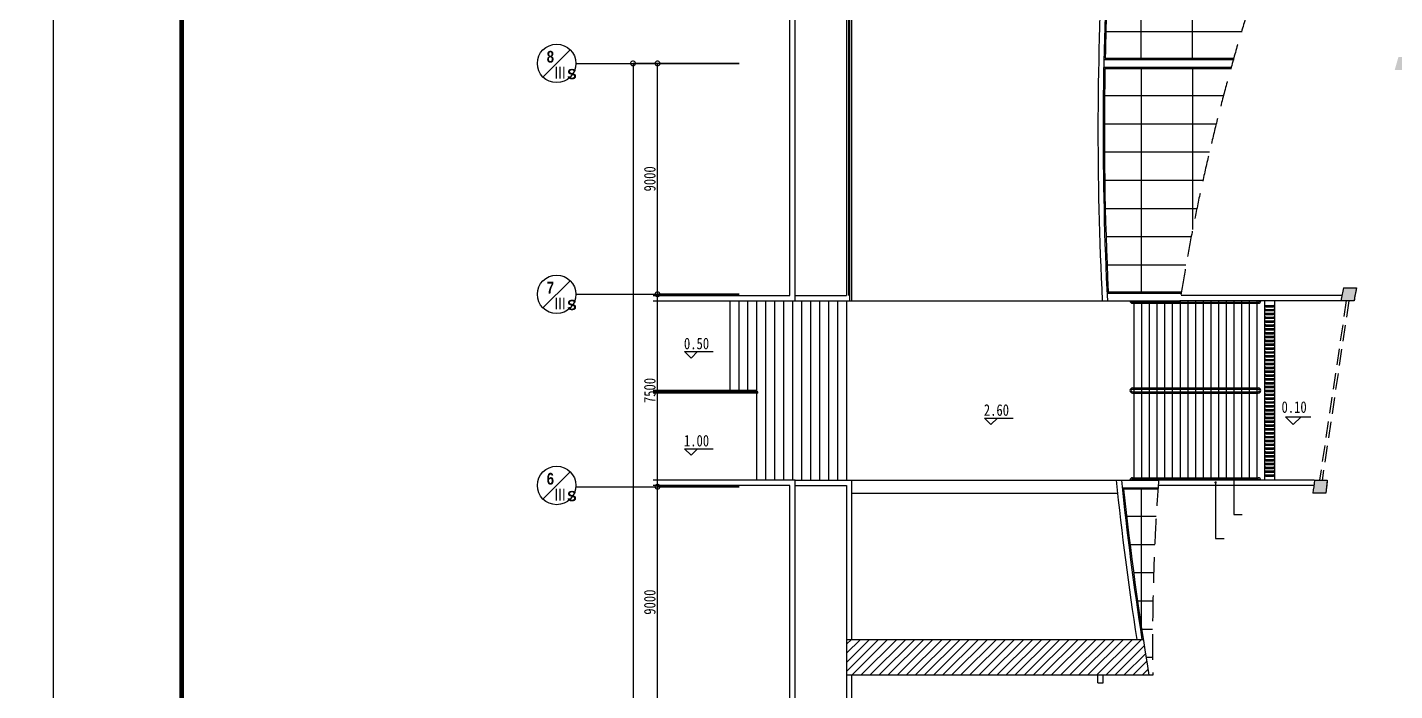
# Model space of a CAD drawing. Extents: x 23317406 to 24383751, y 42324270 to 43451021.
# Drawn here: x 23898647 to 23951936, y 43337428 to 43363284 of the extents above; entities that cross this region are included whole.
import ezdxf

# ---------------------------------------------------------------- set-up
doc = ezdxf.new("R2010")
doc.units = 0
doc.header["$MEASUREMENT"] = 0
doc.linetypes.add('DASHED', pattern=[0.75, 0.5, -0.25])
doc.linetypes.add('HIDDEN', pattern=[9.525, 6.35, -3.175])
doc.layers.get('0').update_dxf_attribs({"linetype": 'CONTINUOUS'})
doc.layers.get('DEFPOINTS').update_dxf_attribs({"linetype": 'CONTINUOUS'})
for name, color, linetype in [('FRAME', 7, 'CONTINUOUS'), ('墙', 7, 'CONTINUOUS'), ('柱填充', 8, 'CONTINUOUS'), ('柱形', 7, 'CONTINUOUS'), ('标注', 7, 'CONTINUOUS'), ('栏杆', 146, 'CONTINUOUS'), ('楼梯', 5, 'CONTINUOUS'), ('汉字', 7, 'CONTINUOUS'), ('辅助件', 9, 'CONTINUOUS'), ('边界', 9, 'CONTINUOUS'), ('门窗', 7, 'CONTINUOUS')]:
    doc.layers.add(name, color=color, linetype=linetype)
doc.styles.add('Q1', font='SimSun.ttf', dxfattribs={"width": 0.8, "height": 450})
doc.styles.add('Q200', font='SimSun.ttf', dxfattribs={"width": 0.8, "height": 450})
doc.styles.add('T-SG-01$0$Arial', font='ARIALBD.TTF')
doc.dimstyles.new('Q2', dxfattribs={"dimscale": 150, "dimtxt": 2.5, "dimasz": 2.5, "dimexe": 0, "dimexo": 0, "dimgap": 0.5, "dimtad": 1, "dimdec": 4, "dimdsep": 46, "dimtxsty": 'Q200', "dimblk1": 'DOTSMALL', "dimblk2": 'DOTSMALL', "dimsah": 1, "dimcen": 2.5, "dimadec": 0, "dimazin": 0, "dimtfac": 1, "dimtdec": 3, "dimtmove": 2, "dimatfit": 3, "dimldrblk": 'DOTSMALL', "dimfxl": 1, "dimtolj": 1, "dimtzin": 10, "dimarcsym": 0})

# ---------------------------------------------------------------- blocks, each defined once
blk = doc.blocks.new('_DOTSMALL')
at = {"color": 0, "linetype": 'ByBlock', "const_width": 0.5}
blk.add_lwpolyline([(-0.0625, 0, 1), (0.0625, 0, 1)], format="xyb", close=True, dxfattribs=at)
blk = doc.blocks.new('*D47')
at = {"color": 0, "linetype": 'ByBlock'}
for p, q in [((23926388, 43345378), (23923207, 43345378)), ((23923207, 43336378), (23923207, 43345378)), ((23926388, 43336378), (23923207, 43336378))]:
    blk.add_line(p, q, dxfattribs=at)
at = {"layer": 'DEFPOINTS', "color": 0, "linetype": 'ByBlock'}
for p in [(23923207, 43345378), (23926388, 43345378), (23926388, 43336378)]:
    blk.add_point(p, dxfattribs=at)
at = {"color": 0, "linetype": 'ByBlock', "xscale": 375, "yscale": 375, "zscale": 375}
for p, rotation in [((23923207, 43345378), 90), ((23923207, 43336378), 270)]:
    blk.add_blockref('_DOTSMALL', p, dxfattribs=dict(at, rotation=rotation))
at = {"color": 0, "linetype": 'ByBlock', "insert": (23922907, 43340878), "char_height": 450, "attachment_point": 5, "rotation": 90, "style": 'Q200'}
blk.add_mtext('\\A1;9000', dxfattribs=at)
blk = doc.blocks.new('*D46')
at = {"color": 0, "linetype": 'ByBlock'}
for p, q in [((23926388, 43352878), (23923207, 43352878)), ((23923207, 43345378), (23923207, 43352878)), ((23926388, 43345378), (23923207, 43345378))]:
    blk.add_line(p, q, dxfattribs=at)
at = {"layer": 'DEFPOINTS', "color": 0, "linetype": 'ByBlock'}
for p in [(23923207, 43352878), (23926388, 43352878), (23926388, 43345378)]:
    blk.add_point(p, dxfattribs=at)
at = {"color": 0, "linetype": 'ByBlock', "xscale": 375, "yscale": 375, "zscale": 375}
for p, rotation in [((23923207, 43352878), 90), ((23923207, 43345378), 270)]:
    blk.add_blockref('_DOTSMALL', p, dxfattribs=dict(at, rotation=rotation))
at = {"color": 0, "linetype": 'ByBlock', "insert": (23922907, 43349128), "char_height": 450, "attachment_point": 5, "rotation": 90, "style": 'Q200'}
blk.add_mtext('\\A1;7500', dxfattribs=at)
blk = doc.blocks.new('*D45')
at = {"color": 0, "linetype": 'ByBlock'}
for p, q in [((23926388, 43361878), (23923207, 43361878)), ((23923207, 43352878), (23923207, 43361878)), ((23926388, 43352878), (23923207, 43352878))]:
    blk.add_line(p, q, dxfattribs=at)
at = {"layer": 'DEFPOINTS', "color": 0, "linetype": 'ByBlock'}
for p in [(23923207, 43361878), (23926388, 43361878), (23926388, 43352878)]:
    blk.add_point(p, dxfattribs=at)
at = {"color": 0, "linetype": 'ByBlock', "xscale": 375, "yscale": 375, "zscale": 375}
for p, rotation in [((23923207, 43361878), 90), ((23923207, 43352878), 270)]:
    blk.add_blockref('_DOTSMALL', p, dxfattribs=dict(at, rotation=rotation))
at = {"color": 0, "linetype": 'ByBlock', "insert": (23922907, 43357378), "char_height": 450, "attachment_point": 5, "rotation": 90, "style": 'Q200'}
blk.add_mtext('\\A1;9000', dxfattribs=at)
blk = doc.blocks.new('*D44')
at = {"color": 0, "linetype": 'ByBlock'}
for p, q in [((23926388, 43361878), (23922252, 43361878)), ((23922252, 43361878), (23922252, 43303548)), ((23926388, 43303548), (23922252, 43303548))]:
    blk.add_line(p, q, dxfattribs=at)
at = {"layer": 'DEFPOINTS', "color": 0, "linetype": 'ByBlock'}
for p in [(23926388, 43361878), (23922252, 43303548), (23926388, 43303548)]:
    blk.add_point(p, dxfattribs=at)
at = {"color": 0, "linetype": 'ByBlock', "xscale": 375, "yscale": 375, "zscale": 375}
for p, rotation in [((23922252, 43361878), 90), ((23922252, 43303548), 270)]:
    blk.add_blockref('_DOTSMALL', p, dxfattribs=dict(at, rotation=rotation))
at = {"color": 0, "linetype": 'ByBlock', "insert": (23921952, 43332713), "char_height": 450, "attachment_point": 5, "rotation": 90, "style": 'Q200'}
blk.add_mtext('\\A1;58330', dxfattribs=at)

msp = doc.modelspace()

# ---------------------------------------------------------------- hatches: boundary and pattern name
at = {"layer": '柱填充'}
h = msp.add_hatch(color=256, dxfattribs=at)
edge = h.paths.add_edge_path()
edge.add_arc((24040517.58419, 43336674.77885), 92025.45983, 163.9432755902, 164.2669556188)
edge.add_line((23951939.81017, 43361627.99921), (23952459.42502, 43361627.99921))
edge.add_arc((24048184.17262, 43334479.83773), 99499.99987, 163.8668214463, 164.1663184066, ccw=False)
edge.add_line((23952602.64123, 43362127.99921), (23952082.19065, 43362127.99921))
edge = h.paths.add_edge_path()
edge.add_arc((24048184.13997, 43334479.93656), 99999.99993, 169.2525320596, 169.5439864628)
edge.add_line((23949844.68788, 43352627.99841), (23950353.22552, 43352627.99841))
edge.add_arc((24048184.17323, 43334479.83681), 99500.00049, 169.1978188357, 169.4907896053, ccw=False)
edge.add_line((23950447.30113, 43353127.99841), (23949938.27606, 43353127.99841))
edge = h.paths.add_edge_path()
edge.add_arc((24048184.1405, 43334479.9365), 100000.00046, 173.5993262189, 173.8875219579)
edge.add_line((23948752.66223, 43345127.99841), (23949255.57902, 43345127.99841))
edge.add_arc((24048184.17304, 43334479.83687), 99500.0003, 173.5669687883, 173.8566303231, ccw=False)
edge.add_line((23949310.67531, 43345627.99841), (23948807.47921, 43345627.99841))
edge = h.paths.add_edge_path()
edge.add_arc((24048184.13971, 43334339.93736), 99999.99967, 178.688922707, 178.9754614203)
edge.add_line((23948200.12714, 43336127.99921), (23948700.20749, 43336127.99921))
edge.add_arc((24048184.13975, 43334339.93736), 99499.99971, 178.6823332201, 178.9703124323, ccw=False)
edge.add_line((23948710.45119, 43336627.99921), (23948210.3196, 43336627.99921))
h = msp.add_hatch(dxfattribs=at)
h.set_pattern_fill('ANSI31', color=256, scale=2000, style=0)
h.paths.add_polyline_path([(23942357.3874, 43338028, -0.002717763), (23942134.54038, 43339428.00079), (23935702.39945, 43339428.00079), (23935702.39945, 43338028)])
h.paths.add_polyline_path([(23930570, 43338028), (23930820, 43338028), (23930820, 43339428.00079), (23930570, 43339428.00079)])
h.paths.add_polyline_path([(23930820, 43339428.00079), (23930820, 43338028), (23935702.39945, 43338028), (23935702.39945, 43339428.00079)])

# ---------------------------------------------------------------- linework, layer by layer
at = {"color": 2}
for p, q in [((23919804.60072, 43362408.3293), (23918743.94054, 43361347.66913)), ((23919804.60072, 43353408.3293), (23918743.94054, 43352347.66913)), ((23919804.60072, 43345958.32929), (23918743.94054, 43344897.66911))]:
    msp.add_line(p, q, dxfattribs=at)
for p, q in [((23920024.27063, 43361877.99921), (23926387.50773, 43361877.99921)), ((23920024.27063, 43352877.99921), (23926387.50773, 43352877.99921)), ((23920024.27063, 43345377.99921), (23926387.50773, 43345377.99921))]:
    msp.add_line(p, q)
for centre in [(23919274.27063, 43361877.99921), (23919274.27063, 43352877.99921), (23919274.27063, 43345427.9992)]:
    msp.add_circle(centre, 750, dxfattribs=at)
at = {"layer": 'FRAME'}
msp.add_lwpolyline([(23899660.94955, 43282820.72709), (23899660.94955, 43451020.72709), (24137460.94955, 43451020.72709), (24137460.94955, 43282820.72709)], close=True, dxfattribs=at)
at = {"layer": 'FRAME', "const_width": 180}
msp.add_lwpolyline([(23904660.94955, 43284820.72709), (23904660.94955, 43449020.72709), (24135460.94955, 43449020.72709), (24135460.94955, 43284820.72709)], close=True, dxfattribs=at)
at = {"layer": '墙', "ltscale": 1500}
for p, q in [((23940596.74366, 43361727.99921), (23945564.02789, 43361727.99921)), ((23940602.84136, 43362027.99921), (23945648.44213, 43362027.99921)), ((23949864.32905, 43352627.9992), (23943564.21613, 43352627.9992)), ((23949901.76421, 43352827.9992), (23943613.38879, 43352827.9992)), ((23948774.28362, 43345427.99923), (23942713.66132, 43345427.99923)), ((23948796.31217, 43345627.99923), (23942728.27946, 43345627.99923))]:
    msp.add_line(p, q, dxfattribs=at)
at = {"layer": '墙'}
for p, q in [((23942510.68636, 43338028), (23930570, 43338028)), ((23930570, 43338028), (23930570, 43336627.99921)), ((23930770, 43338028), (23930770, 43336627.99921)), ((23940370, 43337727.99921), (23940370, 43338028)), ((23940370, 43337727.99921), (23940570, 43337727.99921)), ((23940570, 43337727.99921), (23940570, 43338028))]:
    msp.add_line(p, q, dxfattribs=at)
at = {"layer": '墙', "ltscale": 5000}
for start, end in [(67.1172342395, 67.1172342395), (66.2587266313, 66.2587266313), (64.4772342395, 64.4772342395), (64.9387266313, 64.9387266313)]:
    msp.add_arc((23850578.58196, 42857442.58139), 533172.67138, start, end, dxfattribs=at)
at = {"layer": '墙'}
for centre, start, end in [((23850634.74669, 42857737.27781), 79.4743453394, 79.4743453394), ((23850639.30178, 42857736.37231), 78.1227654233, 78.1227654233), ((23850644.55659, 42857735.23786), 77.5606287088, 77.5606287088), ((23850649.0789, 42857734.18074), 76.2090487927, 76.2090487927)]:
    msp.add_arc(centre, 530172.67138, start, end, dxfattribs=at)
at = {"layer": '柱形'}
for p, q in [((23940594.8645, 43361727.99921), (23945536.1594, 43361727.99921)), ((23940605.02734, 43362027.99921), (23945676.85028, 43362027.99921)), ((23940715.41354, 43352927.9992), (23943646.58824, 43352927.9992)), ((23940739.77646, 43352627.9992), (23943564.21613, 43352627.9992)), ((23950353.22552, 43352627.99841), (23949844.68788, 43352627.99841)), ((23949938.27606, 43353127.99841), (23950447.30113, 43353127.99841)), ((23949938.27606, 43353127.99841), (23949938.27606, 43353127.99841)), ((23941283.50101, 43345627.9992), (23942728.27945, 43345627.9992)), ((23941315.296, 43345327.99841), (23942706.53419, 43345327.99841)), ((23948807.47921, 43345627.99841), (23949310.67531, 43345627.99841)), ((23948807.47921, 43345627.99841), (23948807.47921, 43345627.99841)), ((23949255.57902, 43345127.99841), (23948752.66223, 43345127.99841))]:
    msp.add_line(p, q, dxfattribs=at)
for centre, radius, start, end in [((24048184.13997, 43334479.93656), 99999.99993, 169.2525320596, 169.5439864628), ((24048184.17323, 43334479.83681), 99500.00049, 169.1978188357, 169.4907896053), ((24048184.1405, 43334479.9365), 100000.00046, 173.5993262189, 173.8875219579), ((24048184.17304, 43334479.83687), 99500.0003, 173.5669687883, 173.8566303231)]:
    msp.add_arc(centre, radius, start, end, dxfattribs=at)
at = {"layer": '栏杆'}
for p, q in [((23930645, 43394649.01516), (23930645, 43352827.99841)), ((23930695, 43394649.01516), (23930695, 43352627.99841)), ((23941720, 43352577.9992), (23946620, 43352577.9992)), ((23941720, 43352527.9992), (23946620, 43352527.9992)), ((23927120.00026, 43349077.99922), (23923035.64324, 43349077.99922)), ((23927120.00026, 43349027.99922), (23923035.64324, 43349027.99922)), ((23927119.99998, 43349027.99922), (23927119.99998, 43349077.99922)), ((23941720, 43349227.9992), (23946620, 43349227.9992)), ((23941720, 43349177.9992), (23946620, 43349177.9992)), ((23941720, 43349077.9992), (23946620, 43349077.9992)), ((23941720, 43349027.9992), (23946620, 43349027.9992)), ((23941720, 43345727.99923), (23946620, 43345727.99923)), ((23941720, 43345677.99923), (23946620, 43345677.99923))]:
    msp.add_line(p, q, dxfattribs=at)
for centre, radius, start, end in [((23941720, 43352627.9992), 100, 180, 270), ((23941720, 43352627.9992), 50, 180, 270), ((23946620, 43352627.9992), 50, 270, 0), ((23946620, 43352627.9992), 100, 270, 0), ((23941720, 43349127.9992), 100, 90, 270), ((23941720, 43349127.9992), 50, 90, 270), ((23946620, 43349127.9992), 100, 270, 90), ((23946620, 43349127.9992), 50, 270, 90), ((23941720, 43345627.99923), 100, 90, 180.00001842), ((23941720, 43345627.99923), 50, 90, 180.00003684), ((23946620, 43345627.99923), 100, 0, 90), ((23946620, 43345627.99923), 50, 0, 90)]:
    msp.add_arc(centre, radius, start, end, dxfattribs=at)
at = {"layer": '楼梯'}
for p, q in [((23926019.99998, 43352627.99841), (23926019.99999, 43349127.99922)), ((23926369.99998, 43352627.99841), (23926369.99999, 43349127.99922)), ((23926719.99998, 43352627.99841), (23926719.99999, 43349127.99922)), ((23927069.99998, 43352627.99842), (23927069.99999, 43349077.99922)), ((23927419.99998, 43352627.99841), (23927420, 43345627.99841)), ((23927769.99998, 43352627.99841), (23927770, 43345627.99841)), ((23928119.99998, 43352627.99841), (23928120, 43345627.99841)), ((23928469.99998, 43352627.99841), (23928470, 43345627.99841)), ((23928819.99998, 43352627.99842), (23928820, 43345627.99842)), ((23929169.99998, 43352627.99841), (23929170, 43345627.99841)), ((23929519.99998, 43352627.99841), (23929520, 43345627.99841)), ((23929869.99998, 43352627.99841), (23929870, 43345627.99841)), ((23930219.99998, 43352627.99842), (23930220, 43345627.99842)), ((23930569.99998, 43352627.99842), (23930570, 43345627.99842)), ((23930770, 43352627.9992), (23940739.77646, 43352627.9992)), ((23941770, 43352627.9992), (23941770, 43352577.9992)), ((23942070, 43352627.9992), (23942070, 43352577.9992)), ((23942370, 43352627.9992), (23942370, 43352577.9992)), ((23942670, 43352627.9992), (23942670, 43352577.9992)), ((23942970, 43352627.9992), (23942970, 43352577.9992)), ((23943270, 43352627.9992), (23943270, 43352577.9992)), ((23943570, 43352627.9992), (23943570, 43352577.9992)), ((23943870, 43352627.9992), (23943870, 43352577.9992)), ((23944170, 43352627.9992), (23944170, 43352577.9992)), ((23944470, 43352627.9992), (23944470, 43352577.9992)), ((23944770, 43352627.9992), (23944770, 43352577.9992)), ((23945070, 43352627.9992), (23945070, 43352577.9992)), ((23945370, 43352627.9992), (23945370, 43352577.9992)), ((23945670, 43352627.9992), (23945670, 43352577.9992)), ((23945970, 43352627.9992), (23945970, 43352577.9992)), ((23946270, 43352627.9992), (23946270, 43352577.9992)), ((23946570, 43352627.9992), (23946570, 43352577.9992)), ((23941770, 43352527.9992), (23941770, 43349227.9992)), ((23942070, 43352527.9992), (23942070, 43349227.9992)), ((23942370, 43352527.9992), (23942370, 43349227.9992)), ((23942670, 43352527.9992), (23942670, 43349227.9992)), ((23942970, 43352527.9992), (23942970, 43349227.9992)), ((23943270, 43352527.9992), (23943270, 43349227.9992)), ((23943570, 43352527.9992), (23943570, 43349227.9992)), ((23943870, 43352527.9992), (23943870, 43349227.9992)), ((23944170, 43352527.9992), (23944170, 43349227.9992)), ((23944470, 43352527.9992), (23944470, 43349227.9992)), ((23944770, 43352527.9992), (23944770, 43349227.9992)), ((23945070, 43352527.9992), (23945070, 43349227.9992)), ((23945370, 43352527.9992), (23945370, 43349227.9992)), ((23945670, 43352527.9992), (23945670, 43349227.9992)), ((23945970, 43352527.9992), (23945970, 43349227.9992)), ((23946270, 43352527.9992), (23946270, 43349227.9992)), ((23946570, 43352527.9992), (23946570, 43349227.9992)), ((23927069.99999, 43349027.99922), (23927070, 43345627.99842)), ((23941770, 43349177.9992), (23941770, 43349077.9992)), ((23941770, 43349027.9992), (23941770, 43345727.99923)), ((23942070, 43349177.9992), (23942070, 43349077.9992)), ((23942070, 43349027.9992), (23942070, 43345727.99923)), ((23942370, 43349177.9992), (23942370, 43349077.9992)), ((23942370, 43349027.9992), (23942370, 43345727.99923)), ((23942670, 43349177.9992), (23942670, 43349077.9992)), ((23942670, 43349027.9992), (23942670, 43345727.99923)), ((23942970, 43349177.9992), (23942970, 43349077.9992)), ((23942970, 43349027.9992), (23942970, 43345727.99923)), ((23943270, 43349177.9992), (23943270, 43349077.9992)), ((23943270, 43349027.9992), (23943270, 43345727.99923)), ((23943570, 43349177.9992), (23943570, 43349077.9992)), ((23943570, 43349027.9992), (23943570, 43345727.99923)), ((23943870, 43349177.9992), (23943870, 43349077.9992)), ((23943870, 43349027.9992), (23943870, 43345727.99923)), ((23944170, 43349177.9992), (23944170, 43349077.9992)), ((23944170, 43349027.9992), (23944170, 43345727.99923)), ((23944470, 43349177.9992), (23944470, 43349077.9992)), ((23944470, 43349027.9992), (23944470, 43345727.99923)), ((23944770, 43349177.9992), (23944770, 43349077.9992)), ((23944770, 43349027.9992), (23944770, 43345727.99923)), ((23945070, 43349177.9992), (23945070, 43349077.9992)), ((23945070, 43349027.9992), (23945070, 43345727.99923)), ((23945370, 43349177.9992), (23945370, 43349077.9992)), ((23945370, 43349027.9992), (23945370, 43345727.99923)), ((23945670, 43349177.9992), (23945670, 43349077.9992)), ((23945670, 43349027.9992), (23945670, 43345727.99923)), ((23945970, 43349177.9992), (23945970, 43349077.9992)), ((23945970, 43349027.9992), (23945970, 43345727.99923)), ((23946270, 43349177.9992), (23946270, 43349077.9992)), ((23946270, 43349027.9992), (23946270, 43345727.99923)), ((23946570, 43349177.9992), (23946570, 43349077.9992)), ((23946570, 43349027.9992), (23946570, 43345727.99923)), ((23941770, 43345677.99923), (23941770, 43345627.9992)), ((23942070, 43345677.99923), (23942070, 43345627.9992)), ((23942370, 43345677.99923), (23942370, 43345627.9992)), ((23942670, 43345677.99923), (23942670, 43345627.9992)), ((23942970, 43345677.99923), (23942970, 43345627.9992)), ((23943270, 43345677.99923), (23943270, 43345627.9992)), ((23943570, 43345677.99923), (23943570, 43345627.9992)), ((23943870, 43345677.99923), (23943870, 43345627.9992)), ((23944170, 43345677.99923), (23944170, 43345627.9992)), ((23944470, 43345677.99923), (23944470, 43345627.9992)), ((23944770, 43345677.99923), (23944770, 43345627.9992)), ((23945070, 43345677.99923), (23945070, 43345627.9992)), ((23945370, 43345677.99923), (23945370, 43345627.9992)), ((23945670, 43345677.99923), (23945670, 43345627.9992)), ((23945970, 43345677.99923), (23945970, 43345627.9992)), ((23946270, 43345677.99923), (23946270, 43345627.9992)), ((23946570, 43345677.99923), (23946570, 43345627.9992)), ((23930770, 43345627.9992), (23941283.50101, 43345627.9992)), ((23930770, 43345127.9992), (23941135.70583, 43345127.9992))]:
    msp.add_line(p, q, dxfattribs=at)
at = {"layer": '汉字', "color": 0}
for p, q in [((23924263.38633, 43350644.84989), (23925381.38633, 43350644.84989)), ((23924263.38633, 43350644.84989), (23924513.38633, 43350394.84989)), ((23924763.38633, 43350644.84989), (23924513.38633, 43350394.84989)), ((23935950.83407, 43348052.56884), (23937068.83407, 43348052.56884)), ((23935950.83407, 43348052.56884), (23936200.83407, 43347802.56884)), ((23936450.83407, 43348052.56884), (23936200.83407, 43347802.56884)), ((23947685.95445, 43348102.56884), (23948674.7143, 43348102.56884)), ((23947685.95445, 43348102.56884), (23947985.95445, 43347802.56884)), ((23948285.95445, 43348102.56884), (23947985.95445, 43347802.56884)), ((23924263.38633, 43346858.08064), (23925381.38633, 43346858.08064)), ((23924263.38633, 43346858.08064), (23924513.38633, 43346608.08064)), ((23924763.38633, 43346858.08064), (23924513.38633, 43346608.08064))]:
    msp.add_line(p, q, dxfattribs=at)
at = {"layer": '辅助件'}
for p, q in [((23930770, 43394713.65559), (23930770, 43352627.99841)), ((23930570, 43394541.26382), (23930570, 43352827.99841)), ((23928570, 43352827.99841), (23930570, 43352827.99841)), ((23928570, 43352627.9992), (23930570, 43352627.9992)), ((23928570, 43352627.99841), (23930770, 43352627.99841)), ((23928570, 43345627.9992), (23930570, 43345627.9992)), ((23928570, 43345627.99841), (23930770, 43345627.99841)), ((23928570, 43345427.99841), (23930570, 43345427.99841)), ((23930570, 43345427.99841), (23930570, 43338028)), ((23930770, 43345627.99841), (23930770, 43339428.00079)), ((23930570, 43339428.00079), (23942134.54038, 43339428.00079))]:
    msp.add_line(p, q, dxfattribs=at)
for points in [[(23923035.64324, 43352627.9992), (23928570, 43352627.9992), (23928570, 43393028), (23923035.64324, 43393028)], [(23923035.64324, 43352827.9992), (23928370, 43352827.9992), (23928370, 43392828), (23923035.64324, 43392828)], [(23912623.97972, 43305228), (23928570, 43305228), (23928570, 43345627.9992), (23923035.64324, 43345627.9992)], [(23912623.97972, 43305428), (23928370, 43305428), (23928370, 43345427.9992), (23923035.64324, 43345427.9992)]]:
    msp.add_lwpolyline(points, dxfattribs=at)
at = {"layer": '辅助件', "linetype": 'DASHED', "ltscale": 2000}
for centre, radius, start, end in [((24025595.06547, 43339370.6769), 83095.22752, 157.5455395376, 170.8195864935), ((24025595.04117, 43339370.6782), 83095.20322, 175.6813658086, 180.9258433624)]:
    msp.add_arc(centre, radius, start, end, dxfattribs=at)
at = {"layer": '边界'}
for p, q in [((23940645.80332, 43361677.99921), (23945550.07682, 43361677.99921)), ((23940653.93671, 43362077.99921), (23945662.62931, 43362077.99921)), ((23940772.57801, 43352977.9992), (23943621.54769, 43352977.9992)), ((23942710.0826, 43345277.99923), (23941370.95178, 43345277.99923))]:
    msp.add_line(p, q, dxfattribs=at)
at = {"layer": '边界', "ltscale": 2000}
for p, q in [((23946870, 43345627.99923), (23946870, 43352627.9992)), ((23947270, 43345627.99923), (23947270, 43352627.9992)), ((23946920, 43352441.54981), (23947220, 43352441.54981)), ((23946920, 43352391.54981), (23947220, 43352391.54981)), ((23946920, 43352291.54981), (23947220, 43352291.54981)), ((23946920, 43352241.54981), (23947220, 43352241.54981)), ((23946920, 43352141.54981), (23947220, 43352141.54981)), ((23946920, 43352091.54981), (23947220, 43352091.54981)), ((23946920, 43351991.54981), (23947220, 43351991.54981)), ((23946920, 43351941.54981), (23947220, 43351941.54981)), ((23946920, 43351841.54981), (23947220, 43351841.54981)), ((23946920, 43351791.54981), (23947220, 43351791.54981)), ((23946920, 43351691.54981), (23947220, 43351691.54981)), ((23946920, 43351641.54981), (23947220, 43351641.54981)), ((23946920, 43351541.54981), (23947220, 43351541.54981)), ((23946920, 43351491.54981), (23947220, 43351491.54981)), ((23946920, 43351391.54981), (23947220, 43351391.54981)), ((23946920, 43351341.54981), (23947220, 43351341.54981)), ((23946920, 43351241.54981), (23947220, 43351241.54981)), ((23946920, 43351191.54981), (23947220, 43351191.54981)), ((23946920, 43351091.54981), (23947220, 43351091.54981)), ((23946920, 43351041.54981), (23947220, 43351041.54981)), ((23946920, 43350941.54981), (23947220, 43350941.54981)), ((23946920, 43350891.54981), (23947220, 43350891.54981)), ((23946920, 43350791.54981), (23947220, 43350791.54981)), ((23946920, 43350741.54981), (23947220, 43350741.54981)), ((23946920, 43350641.54981), (23947220, 43350641.54981)), ((23946920, 43350591.54981), (23947220, 43350591.54981)), ((23946920, 43350491.54981), (23947220, 43350491.54981)), ((23946920, 43350441.54981), (23947220, 43350441.54981)), ((23946920, 43350341.54981), (23947220, 43350341.54981)), ((23946920, 43350291.54981), (23947220, 43350291.54981)), ((23946920, 43350191.54981), (23947220, 43350191.54981)), ((23946920, 43350141.54981), (23947220, 43350141.54981)), ((23946920, 43350041.54981), (23947220, 43350041.54981)), ((23946920, 43349991.54981), (23947220, 43349991.54981)), ((23946920, 43349891.54981), (23947220, 43349891.54981)), ((23946920, 43349841.54981), (23947220, 43349841.54981)), ((23946920, 43349741.54981), (23947220, 43349741.54981)), ((23946920, 43349691.54981), (23947220, 43349691.54981)), ((23946920, 43349591.54981), (23947220, 43349591.54981)), ((23946920, 43349541.54981), (23947220, 43349541.54981)), ((23946920, 43349441.54981), (23947220, 43349441.54981)), ((23946920, 43349391.54981), (23947220, 43349391.54981)), ((23946920, 43349291.54981), (23947220, 43349291.54981)), ((23946920, 43349241.54981), (23947220, 43349241.54981)), ((23946920, 43349141.54981), (23947220, 43349141.54981)), ((23946920, 43349091.54981), (23947220, 43349091.54981)), ((23946920, 43348991.54981), (23947220, 43348991.54981)), ((23946920, 43348941.54981), (23947220, 43348941.54981)), ((23946920, 43348841.54981), (23947220, 43348841.54981)), ((23946920, 43348791.54981), (23947220, 43348791.54981)), ((23946920, 43348691.54981), (23947220, 43348691.54981)), ((23946920, 43348641.54981), (23947220, 43348641.54981)), ((23946920, 43348541.54981), (23947220, 43348541.54981)), ((23946920, 43348491.54981), (23947220, 43348491.54981)), ((23946920, 43348391.54981), (23947220, 43348391.54981)), ((23946920, 43348341.54981), (23947220, 43348341.54981)), ((23946920, 43348241.54981), (23947220, 43348241.54981)), ((23946920, 43348191.54981), (23947220, 43348191.54981)), ((23946920, 43348091.54981), (23947220, 43348091.54981)), ((23946920, 43348041.54981), (23947220, 43348041.54981)), ((23946920, 43347941.54981), (23947220, 43347941.54981)), ((23946920, 43347891.54981), (23947220, 43347891.54981)), ((23946920, 43347791.54981), (23947220, 43347791.54981)), ((23946920, 43347741.54981), (23947220, 43347741.54981)), ((23946920, 43347641.54981), (23947220, 43347641.54981)), ((23946920, 43347591.54981), (23947220, 43347591.54981)), ((23946920, 43347491.54981), (23947220, 43347491.54981)), ((23946920, 43347441.54981), (23947220, 43347441.54981)), ((23946920, 43347341.54981), (23947220, 43347341.54981)), ((23946920, 43347291.54981), (23947220, 43347291.54981)), ((23946920, 43347191.54981), (23947220, 43347191.54981)), ((23946920, 43347141.54981), (23947220, 43347141.54981)), ((23946920, 43347041.54981), (23947220, 43347041.54981)), ((23946920, 43346991.54981), (23947220, 43346991.54981)), ((23946920, 43346891.54981), (23947220, 43346891.54981)), ((23946920, 43346841.54981), (23947220, 43346841.54981)), ((23946920, 43346741.54981), (23947220, 43346741.54981)), ((23946920, 43346691.54981), (23947220, 43346691.54981)), ((23946920, 43346591.54981), (23947220, 43346591.54981)), ((23946920, 43346541.54981), (23947220, 43346541.54981)), ((23946920, 43346441.54981), (23947220, 43346441.54981)), ((23946920, 43346391.54981), (23947220, 43346391.54981)), ((23946920, 43346291.54981), (23947220, 43346291.54981)), ((23946920, 43346241.54981), (23947220, 43346241.54981)), ((23946920, 43346141.54981), (23947220, 43346141.54981)), ((23946920, 43346091.54981), (23947220, 43346091.54981)), ((23946920, 43345991.54981), (23947220, 43345991.54981)), ((23946920, 43345941.54981), (23947220, 43345941.54981)), ((23946920, 43345841.54981), (23947220, 43345841.54981)), ((23946920, 43345791.54981), (23947220, 43345791.54981))]:
    msp.add_line(p, q, dxfattribs=at)
at = {"layer": '边界', "ltscale": 1000}
msp.add_line((23927070.00026, 43349127.99922), (23923035.64324, 43349127.99922), dxfattribs=at)
at = {"layer": '边界'}
for centre, radius, start, end in [((24071027.47124, 43359226.97146), 130654.70416, 176.64502561, 182.8950675496), ((24071027.48592, 43359226.97103), 130454.71883, 176.6553091453, 182.8995092501), ((24071027.47124, 43359226.97146), 130404.70416, 176.679961178, 178.7472470831), ((24071027.47124, 43359226.97146), 130404.70416, 178.9230310645, 182.7466563372), ((24071027.4485, 43359226.96948), 130654.68142, 185.974354079, 188.71598639), ((24071027.4485, 43359226.96948), 130454.68142, 185.9835467754, 188.7294531448), ((24071027.47124, 43359226.97146), 130404.70416, 186.1404934488, 189.355689567)]:
    msp.add_arc(centre, radius, start, end, dxfattribs=at)
at = {"layer": '边界', "linetype": 'HIDDEN', "ltscale": 300}
for start, end in [(169.1978188351, 169.4907896062), (173.5669687881, 173.8566303238)]:
    msp.add_arc((24048184.17274, 43334479.8369), 99500, start, end, dxfattribs=at)
at = {"layer": '边界', "ltscale": 2000}
for centre, start, end in [((23946920, 43352416.54981), 90, 270), ((23946920, 43352266.54981), 90, 270), ((23946920, 43352116.54981), 90, 270), ((23947220, 43352416.54981), 270, 90), ((23947220, 43352266.54981), 270, 90), ((23947220, 43352116.54981), 270, 90), ((23946920, 43351966.54981), 90, 270), ((23946920, 43351816.54981), 90, 270), ((23946920, 43351666.54981), 90, 270), ((23946920, 43351516.54981), 90, 270), ((23947220, 43351966.54981), 270, 90), ((23947220, 43351816.54981), 270, 90), ((23947220, 43351666.54981), 270, 90), ((23947220, 43351516.54981), 270, 90), ((23946920, 43351366.54981), 90, 270), ((23946920, 43351216.54981), 90, 270), ((23946920, 43351066.54981), 90, 270), ((23947220, 43351366.54981), 270, 90), ((23947220, 43351216.54981), 270, 90), ((23947220, 43351066.54981), 270, 90), ((23946920, 43350916.54981), 90, 270), ((23946920, 43350766.54981), 90, 270), ((23946920, 43350616.54981), 90, 270), ((23946920, 43350466.54981), 90, 270), ((23947220, 43350916.54981), 270, 90), ((23947220, 43350766.54981), 270, 90), ((23947220, 43350616.54981), 270, 90), ((23947220, 43350466.54981), 270, 90), ((23946920, 43350316.54981), 90, 270), ((23946920, 43350166.54981), 90, 270), ((23946920, 43350016.54981), 90, 270), ((23947220, 43350316.54981), 270, 90), ((23947220, 43350166.54981), 270, 90), ((23947220, 43350016.54981), 270, 90), ((23946920, 43349866.54981), 90, 270), ((23946920, 43349716.54981), 90, 270), ((23946920, 43349566.54981), 90, 270), ((23946920, 43349416.54981), 90, 270), ((23947220, 43349866.54981), 270, 90), ((23947220, 43349716.54981), 270, 90), ((23947220, 43349566.54981), 270, 90), ((23947220, 43349416.54981), 270, 90), ((23946920, 43349266.54981), 90, 270), ((23946920, 43349116.54981), 90, 270), ((23946920, 43348966.54981), 90, 270), ((23947220, 43349266.54981), 270, 90), ((23947220, 43349116.54981), 270, 90), ((23947220, 43348966.54981), 270, 90), ((23946920, 43348816.54981), 90, 270), ((23946920, 43348666.54981), 90, 270), ((23946920, 43348516.54981), 90, 270), ((23946920, 43348366.54981), 90, 270), ((23947220, 43348816.54981), 270, 90), ((23947220, 43348666.54981), 270, 90), ((23947220, 43348516.54981), 270, 90), ((23947220, 43348366.54981), 270, 90), ((23946920, 43348216.54981), 90, 270), ((23946920, 43348066.54981), 90, 270), ((23946920, 43347916.54981), 90, 270), ((23947220, 43348216.54981), 270, 90), ((23947220, 43348066.54981), 270, 90), ((23947220, 43347916.54981), 270, 90), ((23946920, 43347766.54981), 90, 270), ((23946920, 43347616.54981), 90, 270), ((23946920, 43347466.54981), 90, 270), ((23946920, 43347316.54981), 90, 270), ((23947220, 43347766.54981), 270, 90), ((23947220, 43347616.54981), 270, 90), ((23947220, 43347466.54981), 270, 90), ((23947220, 43347316.54981), 270, 90), ((23946920, 43347166.54981), 90, 270), ((23946920, 43347016.54981), 90, 270), ((23946920, 43346866.54981), 90, 270), ((23946920, 43346716.54981), 90, 270), ((23947220, 43347166.54981), 270, 90), ((23947220, 43347016.54981), 270, 90), ((23947220, 43346866.54981), 270, 90), ((23947220, 43346716.54981), 270, 90), ((23946920, 43346566.54981), 90, 270), ((23946920, 43346416.54981), 90, 270), ((23946920, 43346266.54981), 90, 270), ((23947220, 43346566.54981), 270, 90), ((23947220, 43346416.54981), 270, 90), ((23947220, 43346266.54981), 270, 90), ((23946920, 43346116.54981), 90, 270), ((23946920, 43345966.54981), 90, 270), ((23946920, 43345816.54981), 90, 270), ((23947220, 43346116.54981), 270, 90), ((23947220, 43345966.54981), 270, 90), ((23947220, 43345816.54981), 270, 90)]:
    msp.add_arc(centre, 25, start, end, dxfattribs=at)
at = {"layer": '门窗'}
for p, q in [((23942062.4003, 43362077.99921), (23942062.4003, 43366561.27132)), ((23944062.4003, 43362077.99921), (23944062.4003, 43366197.82824)), ((23942062.4003, 43361677.99921), (23942062.4003, 43352977.9992)), ((23944062.4003, 43361677.99921), (23944062.4003, 43355409.42212)), ((23942062.4003, 43345277.99923), (23942062.4003, 43339903.47943))]:
    msp.add_line(p, q, dxfattribs=at)
at = {"layer": '门窗', "ltscale": 2000}
for p, q in [((23940681.12933, 43363127.99921), (23945968.39611, 43363127.99921)), ((23940630.29341, 43360627.99921), (23945264.85269, 43360627.99921)), ((23940623.11453, 43359527.99921), (23944981.79613, 43359527.99921)), ((23940625.21471, 43358427.99921), (23944714.68897, 43358427.99921)), ((23940636.59437, 43357327.99921), (23944463.37368, 43357327.99921)), ((23940657.25596, 43356227.99921), (23944227.70394, 43356227.99921)), ((23940687.20389, 43355127.99921), (23944007.54418, 43355127.99921)), ((23940726.44456, 43354027.99921), (23943802.76913, 43354027.99921)), ((23941488.21967, 43344227.99923), (23942641.92651, 43344227.99923)), ((23941620.32322, 43343127.99923), (23942584.82892, 43343127.99923)), ((23941761.922, 43342027.99923), (23942542.33836, 43342027.99923)), ((23941913.04725, 43340927.99923), (23942514.43242, 43340927.99923)), ((23942073.73247, 43339827.99923), (23942501.0964, 43339827.99923)), ((23942244.01344, 43338727.99923), (23942502.3233, 43338727.99923))]:
    msp.add_line(p, q, dxfattribs=at)
at = {"layer": '门窗', "linetype": 'HIDDEN', "ltscale": 100}
for p, q in [((23950049.49944, 43352635.3455), (23949009.62, 43345635.3463)), ((23950148.41396, 43352620.65133), (23949108.53452, 43345620.65213))]:
    msp.add_line(p, q, dxfattribs=at)

# ---------------------------------------------------------------- texts
at = {"color": 3, "style": 'T-SG-01$0$Arial', "width": 0.8}
for s, p in [('8', (23918888.83341, 43361908.71805)), ('Ⅲ', (23919158.67511, 43361290.07685)), ('7', (23918888.83341, 43352908.71805)), ('Ⅲ', (23919158.67511, 43352290.07685)), ('6', (23918888.83341, 43345458.71804)), ('Ⅲ', (23919158.67511, 43344840.07684))]:
    msp.add_text(s, height=458.33333, dxfattribs=at).set_placement(p)
at = {"color": 3, "style": 'T-SG-01$0$Arial'}
for p in [(23919684.26348, 43361262.46128), (23919684.26348, 43352262.46128), (23919684.26348, 43344812.46127)]:
    msp.add_text('S', height=400, dxfattribs=at).set_placement(p)
at = {"layer": '汉字', "color": 0, "style": 'Q1', "width": 0.8}
for s, p in [('0.50', (23924238.30594, 43350735.52791)), ('2.60', (23935925.75368, 43348143.24686)), ('0.10', (23947527.38921, 43348257.27224)), ('1.00', (23924238.30594, 43346948.75866))]:
    msp.add_text(s, height=450, dxfattribs=at).set_placement(p)

# ---------------------------------------------------------------- dimensions: what is measured, and where the dimension line sits
at = {"layer": '标注'}
for base, p1, p2, picture, middle in [((23922252.45019, 43303547.99843), (23926387.50773, 43361877.99921), (23926387.50773, 43303547.99843), '*D44', (23921952.45019, 43332712.99882)), ((23923207.34387, 43361877.99921), (23926387.50773, 43352877.99841), (23926387.50773, 43361877.99921), '*D45', (23922907.34387, 43357377.99881)), ((23923207.34387, 43352877.99841), (23926387.50773, 43345377.99841), (23926387.50773, 43352877.99841), '*D46', (23922907.34387, 43349127.99841)), ((23923207.34387, 43345377.99841), (23926387.50773, 43336377.99921), (23926387.50773, 43345377.99841), '*D47', (23922907.34387, 43340877.99881))]:
    dim = msp.add_linear_dim(base=base, p1=p1, p2=p2, angle=90, dimstyle='Q2', override={"dimdec": 0}, dxfattribs=at)
    dim.commit()
    dim.dimension.update_dxf_attribs({"geometry": picture, "text_midpoint": middle})

# ---------------------------------------------------------------- leaders
at = {"layer": '汉字'}
for points in [[(23945670, 43345693.97794), (23945670, 43344297.44362), (23945997.64487, 43344297.44362)], [(23944957.744, 43345541.97992), (23944957.744, 43343362.26327), (23945285.38887, 43343362.26327)]]:
    msp.add_leader(points, dimstyle='Q2', override={"dimdec": 0, "dimldrblk": 'DOTSMALL'}, dxfattribs=at)

doc.saveas('drawing.dxf')
